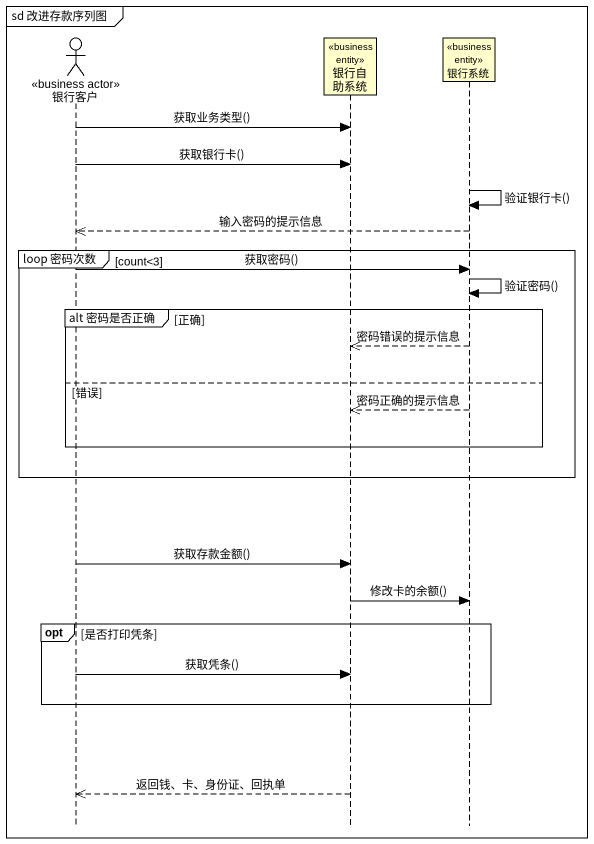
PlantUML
@startuml
mainframe sd 改进存款序列图
hide footbox
actor 银行客户 <<business actor>>
participant 银行自助系统 <<business entity>>
participant 银行系统 <<business entity>>

银行客户 -> 银行自助系统 : 获取业务类型()
银行客户 -> 银行自助系统 : 获取银行卡()
银行系统 -> 银行系统 : 验证银行卡()
银行系统 -->> 银行客户 : 输入密码的提示信息
group loop 密码次数 [count<3]
  银行客户 -> 银行系统 : 获取密码()
  银行系统 -> 银行系统 : 验证密码()
  group alt 密码是否正确 [正确]
    银行系统 -->> 银行自助系统 : 密码错误的提示信息
  else 错误
    银行系统 -->> 银行自助系统 : 密码正确的提示信息
  end
end
银行客户 -> 银行自助系统 : 获取存款金额()
银行自助系统 -> 银行系统 : 修改卡的余额()
opt 是否打印凭条
  银行客户 -> 银行自助系统 : 获取凭条()
end
银行自助系统 -->> 银行客户 : 返回钱、卡、身份证、回执单
@enduml
